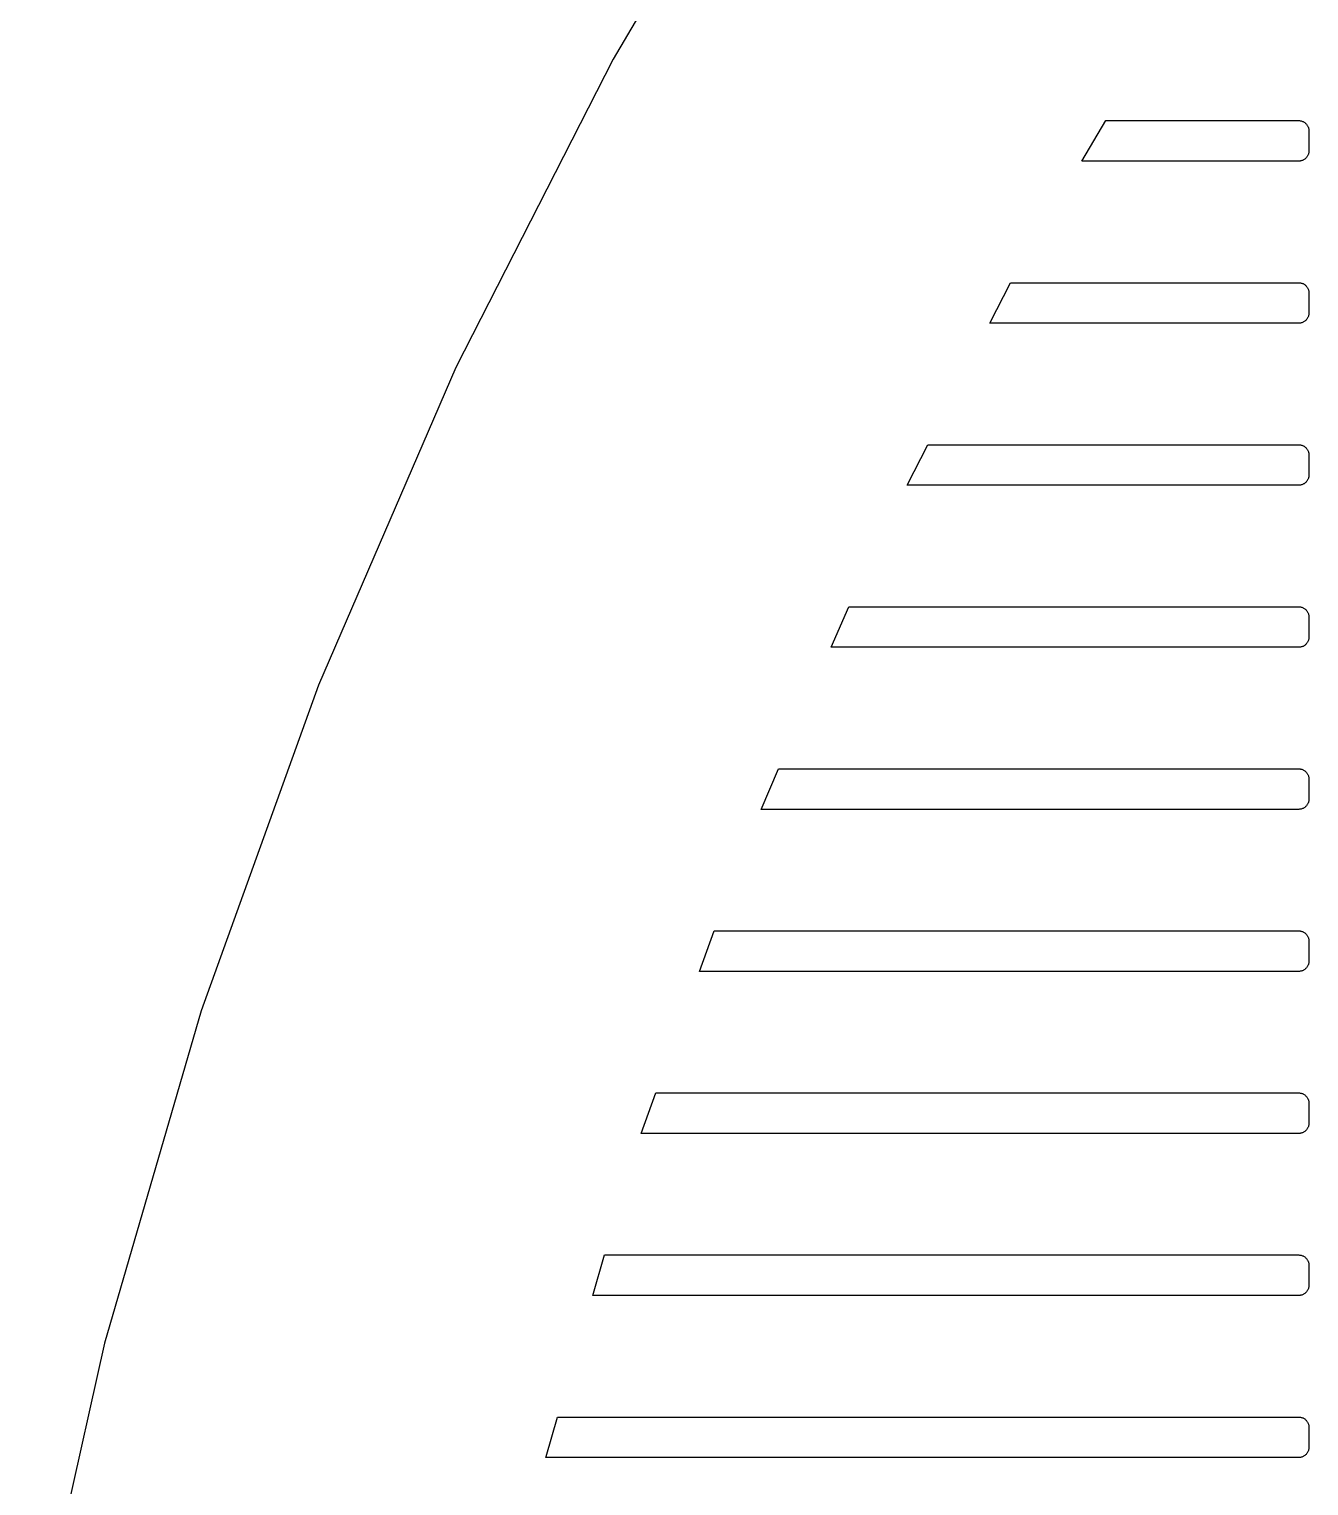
# Model space of a CAD drawing. Header units: metres. Extents: x -163 to 163, y -163 to 163.
# Drawn here: x -160.31 to -122.4, y 36.36 to 79.51 of the extents above; entities that cross this region are included whole.
import ezdxf

# ---------------------------------------------------------------- set-up
doc = ezdxf.new("R2010")
doc.units = ezdxf.units.M

msp = doc.modelspace()

# ---------------------------------------------------------------- linework, layer by layer
for p, q in [((-137.793, 87.4464), (-143.012, 78.6217)), ((-143.012, 78.6217), (-147.667, 69.4867)), ((-129.122, 75.601), (-128.413, 76.801)), ((-128.413, 76.801), (-122.699, 76.801)), ((-122.699, 76.801), (-122.68, 76.8004)), ((-122.68, 76.8004), (-122.661, 76.7987)), ((-122.661, 76.7987), (-122.643, 76.7957)), ((-122.643, 76.7957), (-122.624, 76.7916)), ((-122.624, 76.7916), (-122.606, 76.7864)), ((-122.606, 76.7864), (-122.589, 76.78)), ((-122.589, 76.78), (-122.571, 76.7725)), ((-122.571, 76.7725), (-122.554, 76.7639)), ((-122.554, 76.7639), (-122.538, 76.7543)), ((-122.538, 76.7543), (-122.523, 76.7437)), ((-122.523, 76.7437), (-122.508, 76.7322)), ((-122.508, 76.7322), (-122.494, 76.7197)), ((-122.494, 76.7197), (-122.48, 76.7064)), ((-122.48, 76.7064), (-122.468, 76.6923)), ((-122.468, 76.6923), (-122.456, 76.6774)), ((-122.456, 76.6774), (-122.446, 76.6618)), ((-122.446, 76.6618), (-122.436, 76.6456)), ((-122.436, 76.6456), (-122.428, 76.6288)), ((-122.428, 76.6288), (-122.42, 76.6115)), ((-122.42, 76.6115), (-122.414, 76.5938)), ((-122.414, 76.5938), (-122.408, 76.5757)), ((-122.408, 76.5757), (-122.404, 76.5573)), ((-122.404, 76.5573), (-122.401, 76.5386)), ((-122.401, 76.5386), (-122.4, 76.5199)), ((-122.4, 76.5199), (-122.399, 76.501)), ((-122.399, 76.501), (-122.399, 75.901)), ((-122.699, 75.601), (-129.122, 75.601)), ((-122.68, 75.6016), (-122.699, 75.601)), ((-122.661, 75.6034), (-122.68, 75.6016)), ((-122.643, 75.6064), (-122.661, 75.6034)), ((-122.624, 75.6105), (-122.643, 75.6064)), ((-122.606, 75.6157), (-122.624, 75.6105)), ((-122.589, 75.6221), (-122.606, 75.6157)), ((-122.571, 75.6296), (-122.589, 75.6221)), ((-122.554, 75.6382), (-122.571, 75.6296)), ((-122.538, 75.6478), (-122.554, 75.6382)), ((-122.523, 75.6583), (-122.538, 75.6478)), ((-122.508, 75.6699), (-122.523, 75.6583)), ((-122.494, 75.6824), (-122.508, 75.6699)), ((-122.48, 75.6957), (-122.494, 75.6824)), ((-122.468, 75.7098), (-122.48, 75.6957)), ((-122.456, 75.7247), (-122.468, 75.7098)), ((-122.446, 75.7403), (-122.456, 75.7247)), ((-122.436, 75.7565), (-122.446, 75.7403)), ((-122.428, 75.7733), (-122.436, 75.7565)), ((-122.42, 75.7906), (-122.428, 75.7733)), ((-122.414, 75.8083), (-122.42, 75.7906)), ((-122.408, 75.8264), (-122.414, 75.8083)), ((-122.404, 75.8448), (-122.408, 75.8264)), ((-122.401, 75.8634), (-122.404, 75.8448)), ((-122.4, 75.8822), (-122.401, 75.8634)), ((-122.399, 75.901), (-122.4, 75.8822)), ((-131.853, 70.801), (-131.242, 72.001)), ((-131.242, 72.001), (-122.699, 72.001)), ((-122.699, 72.001), (-122.68, 72.0004)), ((-122.68, 72.0004), (-122.661, 71.9987)), ((-122.661, 71.9987), (-122.643, 71.9957)), ((-122.643, 71.9957), (-122.624, 71.9916)), ((-122.624, 71.9916), (-122.606, 71.9864)), ((-122.606, 71.9864), (-122.589, 71.98)), ((-122.589, 71.98), (-122.571, 71.9725)), ((-122.571, 71.9725), (-122.554, 71.9639)), ((-122.554, 71.9639), (-122.538, 71.9543)), ((-122.538, 71.9543), (-122.523, 71.9437)), ((-122.523, 71.9437), (-122.508, 71.9322)), ((-122.508, 71.9322), (-122.494, 71.9197)), ((-122.494, 71.9197), (-122.48, 71.9064)), ((-122.48, 71.9064), (-122.468, 71.8923)), ((-122.468, 71.8923), (-122.456, 71.8774)), ((-122.456, 71.8774), (-122.446, 71.8618)), ((-122.446, 71.8618), (-122.436, 71.8456)), ((-122.436, 71.8456), (-122.428, 71.8288)), ((-122.428, 71.8288), (-122.42, 71.8115)), ((-122.42, 71.8115), (-122.414, 71.7937)), ((-122.414, 71.7937), (-122.408, 71.7757)), ((-122.408, 71.7757), (-122.404, 71.7573)), ((-122.404, 71.7573), (-122.401, 71.7386)), ((-122.401, 71.7386), (-122.4, 71.7199)), ((-122.4, 71.7199), (-122.399, 71.701)), ((-122.399, 71.701), (-122.399, 71.101)), ((-122.699, 70.801), (-131.853, 70.801)), ((-122.68, 70.8016), (-122.699, 70.801)), ((-122.661, 70.8034), (-122.68, 70.8016)), ((-122.643, 70.8064), (-122.661, 70.8034)), ((-122.624, 70.8105), (-122.643, 70.8064)), ((-122.606, 70.8157), (-122.624, 70.8105)), ((-122.589, 70.8221), (-122.606, 70.8157)), ((-122.571, 70.8296), (-122.589, 70.8221)), ((-122.554, 70.8382), (-122.571, 70.8296)), ((-122.538, 70.8477), (-122.554, 70.8382)), ((-122.523, 70.8583), (-122.538, 70.8477)), ((-122.508, 70.8699), (-122.523, 70.8583)), ((-122.494, 70.8824), (-122.508, 70.8699)), ((-122.48, 70.8957), (-122.494, 70.8824)), ((-122.468, 70.9098), (-122.48, 70.8957)), ((-122.456, 70.9247), (-122.468, 70.9098)), ((-122.446, 70.9403), (-122.456, 70.9247)), ((-122.436, 70.9565), (-122.446, 70.9403)), ((-122.428, 70.9733), (-122.436, 70.9565)), ((-122.42, 70.9906), (-122.428, 70.9733)), ((-122.414, 71.0083), (-122.42, 70.9906)), ((-122.408, 71.0264), (-122.414, 71.0083)), ((-122.404, 71.0448), (-122.408, 71.0264)), ((-122.401, 71.0634), (-122.404, 71.0448)), ((-122.4, 71.0822), (-122.401, 71.0634)), ((-122.399, 71.101), (-122.4, 71.0822)), ((-147.667, 69.4867), (-151.739, 60.0775)), ((-134.299, 66.001), (-133.688, 67.201)), ((-133.688, 67.201), (-122.699, 67.201)), ((-122.699, 67.201), (-122.68, 67.2005)), ((-122.68, 67.2005), (-122.661, 67.1987)), ((-122.661, 67.1987), (-122.643, 67.1957)), ((-122.643, 67.1957), (-122.624, 67.1916)), ((-122.624, 67.1916), (-122.606, 67.1864)), ((-122.606, 67.1864), (-122.589, 67.18)), ((-122.589, 67.18), (-122.571, 67.1725)), ((-122.571, 67.1725), (-122.554, 67.1639)), ((-122.554, 67.1639), (-122.538, 67.1543)), ((-122.538, 67.1543), (-122.523, 67.1438)), ((-122.523, 67.1438), (-122.508, 67.1322)), ((-122.508, 67.1322), (-122.494, 67.1197)), ((-122.494, 67.1197), (-122.48, 67.1064)), ((-122.48, 67.1064), (-122.468, 67.0923)), ((-122.468, 67.0923), (-122.456, 67.0774)), ((-122.456, 67.0774), (-122.446, 67.0618)), ((-122.446, 67.0618), (-122.436, 67.0456)), ((-122.436, 67.0456), (-122.428, 67.0288)), ((-122.428, 67.0288), (-122.42, 67.0115)), ((-122.42, 67.0115), (-122.414, 66.9937)), ((-122.414, 66.9937), (-122.408, 66.9756)), ((-122.408, 66.9756), (-122.404, 66.9573)), ((-122.404, 66.9573), (-122.401, 66.9386)), ((-122.401, 66.9386), (-122.4, 66.9199)), ((-122.4, 66.9199), (-122.399, 66.901)), ((-122.399, 66.901), (-122.399, 66.301)), ((-122.589, 66.0221), (-122.606, 66.0157)), ((-122.571, 66.0296), (-122.589, 66.0221)), ((-122.554, 66.0381), (-122.571, 66.0296)), ((-122.538, 66.0477), (-122.554, 66.0381)), ((-122.523, 66.0583), (-122.538, 66.0477)), ((-122.508, 66.0699), (-122.523, 66.0583)), ((-122.494, 66.0824), (-122.508, 66.0699)), ((-122.48, 66.0957), (-122.494, 66.0824)), ((-122.468, 66.1098), (-122.48, 66.0957)), ((-122.456, 66.1247), (-122.468, 66.1098)), ((-122.446, 66.1403), (-122.456, 66.1247)), ((-122.436, 66.1565), (-122.446, 66.1403)), ((-122.428, 66.1733), (-122.436, 66.1565)), ((-122.42, 66.1906), (-122.428, 66.1733)), ((-122.414, 66.2083), (-122.42, 66.1906)), ((-122.408, 66.2264), (-122.414, 66.2083)), ((-122.404, 66.2448), (-122.408, 66.2264)), ((-122.401, 66.2634), (-122.404, 66.2448)), ((-122.4, 66.2822), (-122.401, 66.2634)), ((-122.399, 66.301), (-122.4, 66.2822)), ((-122.699, 66.001), (-134.299, 66.001)), ((-122.68, 66.0016), (-122.699, 66.001)), ((-122.661, 66.0034), (-122.68, 66.0016)), ((-122.643, 66.0064), (-122.661, 66.0034)), ((-122.624, 66.0105), (-122.643, 66.0064)), ((-122.606, 66.0157), (-122.624, 66.0105)), ((-136.55, 61.201), (-136.031, 62.401)), ((-136.031, 62.401), (-122.699, 62.401)), ((-122.699, 62.401), (-122.68, 62.4005)), ((-122.68, 62.4005), (-122.661, 62.3987)), ((-122.661, 62.3987), (-122.643, 62.3957)), ((-122.643, 62.3957), (-122.624, 62.3916)), ((-122.624, 62.3916), (-122.606, 62.3864)), ((-122.606, 62.3864), (-122.589, 62.38)), ((-122.589, 62.38), (-122.571, 62.3725)), ((-122.571, 62.3725), (-122.554, 62.3639)), ((-122.554, 62.3639), (-122.538, 62.3543)), ((-122.538, 62.3543), (-122.523, 62.3438)), ((-122.523, 62.3438), (-122.508, 62.3322)), ((-122.508, 62.3322), (-122.494, 62.3197)), ((-122.494, 62.3197), (-122.48, 62.3064)), ((-122.48, 62.3064), (-122.468, 62.2923)), ((-122.468, 62.2923), (-122.456, 62.2774)), ((-122.456, 62.2774), (-122.446, 62.2618)), ((-122.446, 62.2618), (-122.436, 62.2456)), ((-122.436, 62.2456), (-122.428, 62.2288)), ((-122.428, 62.2288), (-122.42, 62.2115)), ((-122.42, 62.2115), (-122.414, 62.1937)), ((-122.414, 62.1937), (-122.408, 62.1756)), ((-122.408, 62.1756), (-122.404, 62.1573)), ((-122.404, 62.1573), (-122.401, 62.1386)), ((-122.401, 62.1386), (-122.4, 62.1199)), ((-122.4, 62.1199), (-122.399, 62.101)), ((-122.399, 62.101), (-122.399, 61.501)), ((-122.494, 61.2823), (-122.508, 61.2699)), ((-122.48, 61.2957), (-122.494, 61.2823)), ((-122.468, 61.3098), (-122.48, 61.2957)), ((-122.456, 61.3247), (-122.468, 61.3098)), ((-122.446, 61.3403), (-122.456, 61.3247)), ((-122.436, 61.3565), (-122.446, 61.3403)), ((-122.428, 61.3733), (-122.436, 61.3565)), ((-122.42, 61.3906), (-122.428, 61.3733)), ((-122.414, 61.4083), (-122.42, 61.3906)), ((-122.408, 61.4264), (-122.414, 61.4083)), ((-122.404, 61.4448), (-122.408, 61.4264)), ((-122.401, 61.4634), (-122.404, 61.4448)), ((-122.4, 61.4822), (-122.401, 61.4634)), ((-122.399, 61.501), (-122.4, 61.4822)), ((-122.699, 61.201), (-136.55, 61.201)), ((-122.68, 61.2016), (-122.699, 61.201)), ((-122.661, 61.2034), (-122.68, 61.2016)), ((-122.643, 61.2064), (-122.661, 61.2034)), ((-122.624, 61.2105), (-122.643, 61.2064)), ((-122.606, 61.2157), (-122.624, 61.2105)), ((-122.589, 61.2221), (-122.606, 61.2157)), ((-122.571, 61.2296), (-122.589, 61.2221)), ((-122.554, 61.2381), (-122.571, 61.2296)), ((-122.538, 61.2477), (-122.554, 61.2381)), ((-122.523, 61.2583), (-122.538, 61.2477)), ((-122.508, 61.2699), (-122.523, 61.2583)), ((-151.739, 60.0775), (-155.211, 50.4312)), ((-138.627, 56.401), (-138.108, 57.601)), ((-138.108, 57.601), (-122.699, 57.601)), ((-122.699, 57.601), (-122.68, 57.6004)), ((-122.68, 57.6004), (-122.661, 57.5987)), ((-122.661, 57.5987), (-122.643, 57.5957)), ((-122.643, 57.5957), (-122.624, 57.5916)), ((-122.624, 57.5916), (-122.606, 57.5863)), ((-122.606, 57.5863), (-122.589, 57.58)), ((-122.589, 57.58), (-122.571, 57.5725)), ((-122.571, 57.5725), (-122.554, 57.5639)), ((-122.554, 57.5639), (-122.538, 57.5543)), ((-122.538, 57.5543), (-122.523, 57.5437)), ((-122.523, 57.5437), (-122.508, 57.5322)), ((-122.508, 57.5322), (-122.494, 57.5197)), ((-122.494, 57.5197), (-122.48, 57.5064)), ((-122.48, 57.5064), (-122.468, 57.4923)), ((-122.468, 57.4923), (-122.456, 57.4774)), ((-122.456, 57.4774), (-122.446, 57.4618)), ((-122.446, 57.4618), (-122.436, 57.4456)), ((-122.436, 57.4456), (-122.428, 57.4288)), ((-122.428, 57.4288), (-122.42, 57.4115)), ((-122.42, 57.4115), (-122.414, 57.3937)), ((-122.414, 57.3937), (-122.408, 57.3756)), ((-122.408, 57.3756), (-122.404, 57.3573)), ((-122.404, 57.3573), (-122.401, 57.3386)), ((-122.401, 57.3386), (-122.4, 57.3199)), ((-122.4, 57.3199), (-122.399, 57.301)), ((-122.399, 57.301), (-122.399, 56.701)), ((-122.446, 56.5403), (-122.456, 56.5247)), ((-122.436, 56.5565), (-122.446, 56.5403)), ((-122.428, 56.5733), (-122.436, 56.5565)), ((-122.42, 56.5906), (-122.428, 56.5733)), ((-122.414, 56.6083), (-122.42, 56.5906)), ((-122.408, 56.6264), (-122.414, 56.6083)), ((-122.404, 56.6448), (-122.408, 56.6264)), ((-122.401, 56.6634), (-122.404, 56.6448)), ((-122.4, 56.6822), (-122.401, 56.6634)), ((-122.399, 56.701), (-122.4, 56.6822)), ((-122.699, 56.401), (-138.627, 56.401)), ((-122.68, 56.4016), (-122.699, 56.401)), ((-122.661, 56.4034), (-122.68, 56.4016)), ((-122.643, 56.4064), (-122.661, 56.4034)), ((-122.624, 56.4105), (-122.643, 56.4064)), ((-122.606, 56.4157), (-122.624, 56.4105)), ((-122.589, 56.4221), (-122.606, 56.4157)), ((-122.571, 56.4296), (-122.589, 56.4221)), ((-122.554, 56.4382), (-122.571, 56.4296)), ((-122.538, 56.4477), (-122.554, 56.4382)), ((-122.523, 56.4583), (-122.538, 56.4477)), ((-122.508, 56.4699), (-122.523, 56.4583)), ((-122.494, 56.4823), (-122.508, 56.4699)), ((-122.48, 56.4957), (-122.494, 56.4823)), ((-122.468, 56.5098), (-122.48, 56.4957)), ((-122.456, 56.5247), (-122.468, 56.5098)), ((-140.449, 51.601), (-140.017, 52.801)), ((-140.017, 52.801), (-122.699, 52.801)), ((-122.699, 52.801), (-122.68, 52.8004)), ((-122.68, 52.8004), (-122.661, 52.7987)), ((-122.661, 52.7987), (-122.643, 52.7957)), ((-122.643, 52.7957), (-122.624, 52.7916)), ((-122.624, 52.7916), (-122.606, 52.7864)), ((-122.606, 52.7864), (-122.589, 52.78)), ((-122.589, 52.78), (-122.571, 52.7725)), ((-122.571, 52.7725), (-122.554, 52.7639)), ((-122.554, 52.7639), (-122.538, 52.7543)), ((-122.538, 52.7543), (-122.523, 52.7437)), ((-122.523, 52.7437), (-122.508, 52.7322)), ((-122.508, 52.7322), (-122.494, 52.7197)), ((-122.494, 52.7197), (-122.48, 52.7064)), ((-122.48, 52.7064), (-122.468, 52.6923)), ((-122.468, 52.6923), (-122.456, 52.6774)), ((-122.456, 52.6774), (-122.446, 52.6618)), ((-122.446, 52.6618), (-122.436, 52.6456)), ((-122.436, 52.6456), (-122.428, 52.6288)), ((-122.428, 52.6288), (-122.42, 52.6115)), ((-122.42, 52.6115), (-122.414, 52.5938)), ((-122.414, 52.5938), (-122.408, 52.5757)), ((-122.408, 52.5757), (-122.404, 52.5573)), ((-122.404, 52.5573), (-122.401, 52.5386)), ((-122.401, 52.5386), (-122.4, 52.5199)), ((-122.4, 52.5199), (-122.399, 52.501)), ((-122.399, 52.501), (-122.399, 51.901)), ((-122.42, 51.7906), (-122.428, 51.7733)), ((-122.414, 51.8083), (-122.42, 51.7906)), ((-122.408, 51.8264), (-122.414, 51.8083)), ((-122.404, 51.8448), (-122.408, 51.8264)), ((-122.401, 51.8634), (-122.404, 51.8448)), ((-122.4, 51.8822), (-122.401, 51.8634)), ((-122.399, 51.901), (-122.4, 51.8822)), ((-122.699, 51.601), (-140.449, 51.601)), ((-122.68, 51.6016), (-122.699, 51.601)), ((-122.661, 51.6034), (-122.68, 51.6016)), ((-122.643, 51.6064), (-122.661, 51.6034)), ((-122.624, 51.6105), (-122.643, 51.6064)), ((-122.606, 51.6157), (-122.624, 51.6105)), ((-122.589, 51.6221), (-122.606, 51.6157)), ((-122.571, 51.6296), (-122.589, 51.6221)), ((-122.554, 51.6382), (-122.571, 51.6296)), ((-122.538, 51.6477), (-122.554, 51.6382)), ((-122.523, 51.6583), (-122.538, 51.6477)), ((-122.508, 51.6699), (-122.523, 51.6583)), ((-122.494, 51.6824), (-122.508, 51.6699)), ((-122.48, 51.6957), (-122.494, 51.6824)), ((-122.468, 51.7098), (-122.48, 51.6957)), ((-122.456, 51.7247), (-122.468, 51.7098)), ((-122.446, 51.7403), (-122.456, 51.7247)), ((-122.436, 51.7565), (-122.446, 51.7403)), ((-122.428, 51.7733), (-122.436, 51.7565)), ((-155.211, 50.4312), (-158.072, 40.5859)), ((-142.177, 46.801), (-141.745, 48.001)), ((-141.745, 48.001), (-122.699, 48.001)), ((-122.699, 48.001), (-122.68, 48.0004)), ((-122.68, 48.0004), (-122.661, 47.9987)), ((-122.661, 47.9987), (-122.643, 47.9957)), ((-122.643, 47.9957), (-122.624, 47.9916)), ((-122.624, 47.9916), (-122.606, 47.9864)), ((-122.606, 47.9864), (-122.589, 47.98)), ((-122.589, 47.98), (-122.571, 47.9725)), ((-122.571, 47.9725), (-122.554, 47.9639)), ((-122.554, 47.9639), (-122.538, 47.9543)), ((-122.538, 47.9543), (-122.523, 47.9437)), ((-122.523, 47.9437), (-122.508, 47.9322)), ((-122.508, 47.9322), (-122.494, 47.9197)), ((-122.494, 47.9197), (-122.48, 47.9064)), ((-122.48, 47.9064), (-122.468, 47.8923)), ((-122.468, 47.8923), (-122.456, 47.8774)), ((-122.456, 47.8774), (-122.446, 47.8618)), ((-122.446, 47.8618), (-122.436, 47.8456)), ((-122.436, 47.8456), (-122.428, 47.8288)), ((-122.428, 47.8288), (-122.42, 47.8115)), ((-122.42, 47.8115), (-122.414, 47.7937)), ((-122.414, 47.7937), (-122.408, 47.7757)), ((-122.408, 47.7757), (-122.404, 47.7572)), ((-122.404, 47.7572), (-122.401, 47.7386)), ((-122.401, 47.7386), (-122.4, 47.7199)), ((-122.4, 47.7199), (-122.399, 47.701)), ((-122.399, 47.701), (-122.399, 47.101)), ((-122.404, 47.0448), (-122.408, 47.0264)), ((-122.401, 47.0634), (-122.404, 47.0448)), ((-122.4, 47.0822), (-122.401, 47.0634)), ((-122.399, 47.101), (-122.4, 47.0822)), ((-122.699, 46.801), (-142.177, 46.801)), ((-122.68, 46.8016), (-122.699, 46.801)), ((-122.661, 46.8034), (-122.68, 46.8016)), ((-122.643, 46.8064), (-122.661, 46.8034)), ((-122.624, 46.8105), (-122.643, 46.8064)), ((-122.606, 46.8157), (-122.624, 46.8105)), ((-122.589, 46.8221), (-122.606, 46.8157)), ((-122.571, 46.8296), (-122.589, 46.8221)), ((-122.554, 46.8382), (-122.571, 46.8296)), ((-122.538, 46.8477), (-122.554, 46.8382)), ((-122.523, 46.8583), (-122.538, 46.8477)), ((-122.508, 46.8699), (-122.523, 46.8583)), ((-122.494, 46.8824), (-122.508, 46.8699)), ((-122.48, 46.8957), (-122.494, 46.8824)), ((-122.468, 46.9098), (-122.48, 46.8957)), ((-122.456, 46.9247), (-122.468, 46.9098)), ((-122.446, 46.9403), (-122.456, 46.9247)), ((-122.436, 46.9565), (-122.446, 46.9403)), ((-122.428, 46.9733), (-122.436, 46.9565)), ((-122.42, 46.9906), (-122.428, 46.9733)), ((-122.414, 47.0083), (-122.42, 46.9906)), ((-122.408, 47.0264), (-122.414, 47.0083)), ((-143.609, 42.001), (-143.261, 43.201)), ((-143.261, 43.201), (-122.699, 43.201)), ((-122.699, 43.201), (-122.68, 43.2005)), ((-122.68, 43.2005), (-122.661, 43.1987)), ((-122.661, 43.1987), (-122.643, 43.1957)), ((-122.643, 43.1957), (-122.624, 43.1916)), ((-122.624, 43.1916), (-122.606, 43.1864)), ((-122.606, 43.1864), (-122.589, 43.18)), ((-122.589, 43.18), (-122.571, 43.1725)), ((-122.571, 43.1725), (-122.554, 43.1639)), ((-122.554, 43.1639), (-122.538, 43.1543)), ((-122.538, 43.1543), (-122.523, 43.1437)), ((-122.523, 43.1437), (-122.508, 43.1322)), ((-122.508, 43.1322), (-122.494, 43.1197)), ((-122.494, 43.1197), (-122.48, 43.1064)), ((-122.48, 43.1064), (-122.468, 43.0923)), ((-122.468, 43.0923), (-122.456, 43.0774)), ((-122.456, 43.0774), (-122.446, 43.0618)), ((-122.446, 43.0618), (-122.436, 43.0456)), ((-122.436, 43.0456), (-122.428, 43.0288)), ((-122.428, 43.0288), (-122.42, 43.0115)), ((-122.42, 43.0115), (-122.414, 42.9937)), ((-122.414, 42.9937), (-122.408, 42.9756)), ((-122.408, 42.9756), (-122.404, 42.9573)), ((-122.404, 42.9573), (-122.401, 42.9386)), ((-122.401, 42.9386), (-122.4, 42.9199)), ((-122.4, 42.9199), (-122.399, 42.901)), ((-122.399, 42.901), (-122.399, 42.301)), ((-122.399, 42.301), (-122.4, 42.2822)), ((-122.699, 42.001), (-143.609, 42.001)), ((-122.68, 42.0016), (-122.699, 42.001)), ((-122.661, 42.0034), (-122.68, 42.0016)), ((-122.643, 42.0064), (-122.661, 42.0034)), ((-122.624, 42.0105), (-122.643, 42.0064)), ((-122.606, 42.0157), (-122.624, 42.0105)), ((-122.589, 42.0221), (-122.606, 42.0157)), ((-122.571, 42.0296), (-122.589, 42.0221)), ((-122.554, 42.0381), (-122.571, 42.0296)), ((-122.538, 42.0477), (-122.554, 42.0381)), ((-122.523, 42.0583), (-122.538, 42.0477)), ((-122.508, 42.0699), (-122.523, 42.0583)), ((-122.494, 42.0824), (-122.508, 42.0699)), ((-122.48, 42.0957), (-122.494, 42.0824)), ((-122.468, 42.1098), (-122.48, 42.0957)), ((-122.456, 42.1247), (-122.468, 42.1098)), ((-122.446, 42.1403), (-122.456, 42.1247)), ((-122.436, 42.1565), (-122.446, 42.1403)), ((-122.428, 42.1733), (-122.436, 42.1565)), ((-122.42, 42.1906), (-122.428, 42.1733)), ((-122.414, 42.2083), (-122.42, 42.1906)), ((-122.408, 42.2264), (-122.414, 42.2083)), ((-122.404, 42.2448), (-122.408, 42.2264)), ((-122.401, 42.2634), (-122.404, 42.2448)), ((-122.4, 42.2822), (-122.401, 42.2634)), ((-158.072, 40.5859), (-160.308, 30.5804)), ((-144.996, 37.2286), (-144.655, 38.401)), ((-144.655, 38.401), (-122.699, 38.401)), ((-122.699, 38.401), (-122.68, 38.4005)), ((-122.68, 38.4005), (-122.661, 38.3987)), ((-122.661, 38.3987), (-122.643, 38.3957)), ((-122.643, 38.3957), (-122.624, 38.3916)), ((-122.624, 38.3916), (-122.606, 38.3864)), ((-122.606, 38.3864), (-122.589, 38.38)), ((-122.589, 38.38), (-122.571, 38.3725)), ((-122.571, 38.3725), (-122.554, 38.3639)), ((-122.554, 38.3639), (-122.538, 38.3543)), ((-122.538, 38.3543), (-122.523, 38.3438)), ((-122.523, 38.3438), (-122.508, 38.3322)), ((-122.508, 38.3322), (-122.494, 38.3197)), ((-122.494, 38.3197), (-122.48, 38.3064)), ((-122.48, 38.3064), (-122.468, 38.2923)), ((-122.468, 38.2923), (-122.456, 38.2774)), ((-122.456, 38.2774), (-122.446, 38.2618)), ((-122.446, 38.2618), (-122.436, 38.2456)), ((-122.436, 38.2456), (-122.428, 38.2288)), ((-122.428, 38.2288), (-122.42, 38.2115)), ((-122.42, 38.2115), (-122.414, 38.1937)), ((-122.414, 38.1937), (-122.408, 38.1756)), ((-122.408, 38.1756), (-122.404, 38.1573)), ((-122.404, 38.1573), (-122.401, 38.1386)), ((-122.401, 38.1386), (-122.4, 38.1199)), ((-122.4, 38.1199), (-122.399, 38.101)), ((-122.399, 38.101), (-122.399, 37.501)), ((-145.002, 37.201), (-144.996, 37.2286)), ((-122.699, 37.201), (-145.002, 37.201)), ((-122.68, 37.2016), (-122.699, 37.201)), ((-122.661, 37.2034), (-122.68, 37.2016)), ((-122.643, 37.2064), (-122.661, 37.2034)), ((-122.624, 37.2105), (-122.643, 37.2064)), ((-122.606, 37.2157), (-122.624, 37.2105)), ((-122.589, 37.2221), (-122.606, 37.2157)), ((-122.571, 37.2296), (-122.589, 37.2221)), ((-122.554, 37.2381), (-122.571, 37.2296)), ((-122.538, 37.2477), (-122.554, 37.2381)), ((-122.523, 37.2583), (-122.538, 37.2477)), ((-122.508, 37.2699), (-122.523, 37.2583)), ((-122.494, 37.2823), (-122.508, 37.2699)), ((-122.48, 37.2957), (-122.494, 37.2823)), ((-122.468, 37.3098), (-122.48, 37.2957)), ((-122.456, 37.3247), (-122.468, 37.3098)), ((-122.446, 37.3403), (-122.456, 37.3247)), ((-122.436, 37.3565), (-122.446, 37.3403)), ((-122.428, 37.3733), (-122.436, 37.3565)), ((-122.42, 37.3906), (-122.428, 37.3733)), ((-122.414, 37.4083), (-122.42, 37.3906)), ((-122.408, 37.4264), (-122.414, 37.4083)), ((-122.404, 37.4448), (-122.408, 37.4264)), ((-122.401, 37.4634), (-122.404, 37.4448)), ((-122.4, 37.4822), (-122.401, 37.4634)), ((-122.399, 37.501), (-122.4, 37.4822))]:
    msp.add_line(p, q)

doc.saveas('drawing.dxf')
